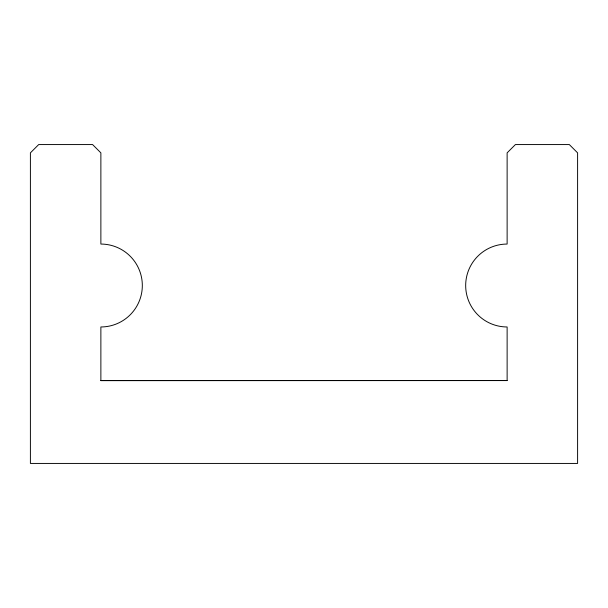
<?xml version="1.0" encoding="UTF-8"?>
<svg xmlns="http://www.w3.org/2000/svg" width="608" height="608" viewBox="0 0 608 608"><rect width="100%" height="100%" fill="white"/><g stroke="black" fill="none" stroke-linecap="round" stroke-linejoin="round"><path stroke-width="0.91" d="M100.875 380.524L507.125 380.524L507.125 326.967A41.458 41.458 0 0 1 465.675 285.517A41.458 41.458 0 0 1 507.125 244.059L507.125 152.859L515.417 144.567L569.308 144.567L577.6 152.859L577.6 463.433L30.4 463.433L30.4 152.859L38.692 144.567L92.583 144.567L100.875 152.859L100.875 244.059A41.458 41.458 0 0 1 142.325 285.517A41.458 41.458 0 0 1 100.875 326.967L100.875 380.654L507.125 380.585"/></g></svg>
